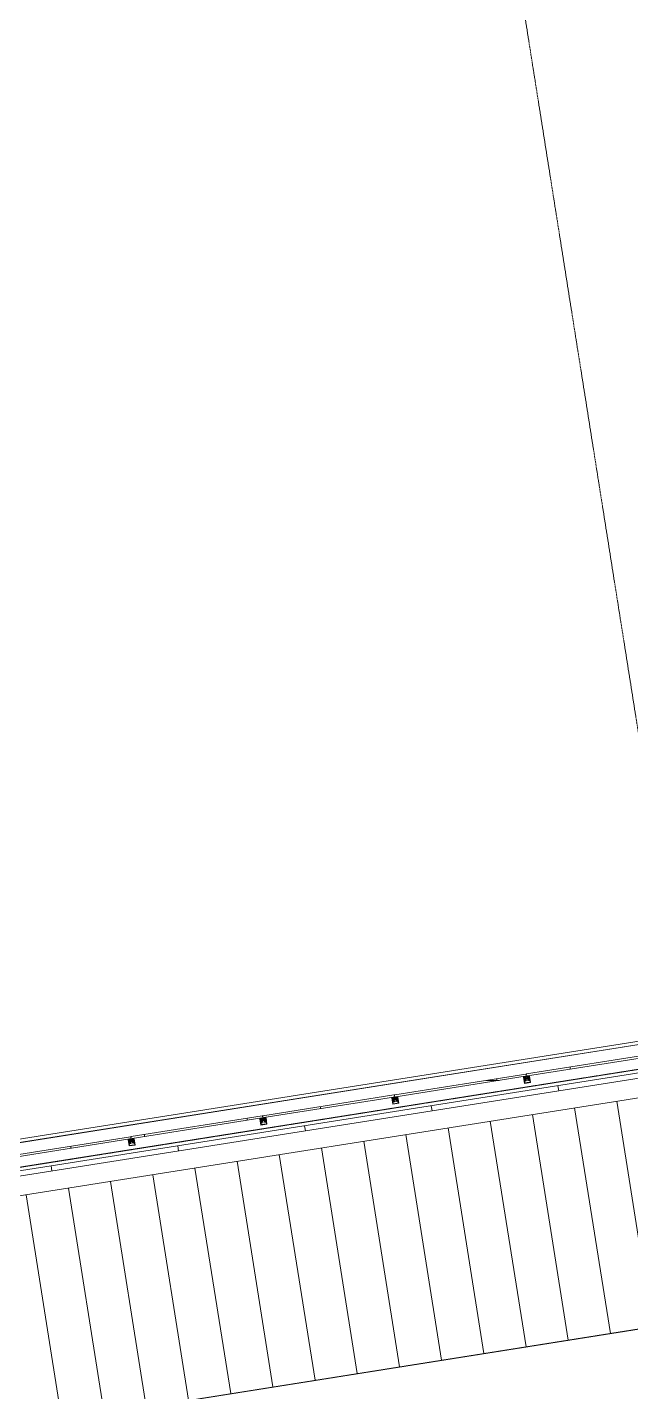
# Model space of a CAD drawing. Header units: millimetres. Extents: x -2355779 to -2216356, y 3874558 to 4068437.
# Drawn here: x -2241941 to -2237237, y 4009584 to 4020222 of the extents above; entities that cross this region are included whole.
import ezdxf

# ---------------------------------------------------------------- set-up
doc = ezdxf.new("R2010")
doc.units = ezdxf.units.MM
doc.linetypes.add('Grid Line', pattern=[21, 12, -3, 3, -3])
doc.linetypes.add('Overhead', pattern=[4, 2.5, -1.5])
for name, color, linetype, lineweight in [('A-CLNG', 13, 'Continuous', 5), ('A-DETL-GENF', 92, 'Continuous', 5), ('A-FLOR-OVHD', 1, 'Overhead', 13), ('A-GENM', 13, 'Continuous', 5), ('A-GLAZ-CURT', 52, 'Continuous', 5), ('A-GLAZ-CWMG', 51, 'Continuous', 5), ('A-ROOF', 132, 'Continuous', 5), ('A-ROOF-OTLN', 132, 'Continuous', 5), ('A-ROOF-PATT', 132, 'Continuous', 5), ('A-WALL-FNSH', 113, 'Continuous', 13), ('S-GRID', 1, 'Continuous', 5)]:
    doc.layers.add(name, color=color, linetype=linetype, lineweight=lineweight)
pattern_1 = [(270, (0, 0.5), (-15, -9e-16), [])]

# ---------------------------------------------------------------- blocks, each defined once
blk = doc.blocks.new('Generic Models 20 - Generic Models 13-2246191-GA - Part B 6m')
at = {"layer": 'A-GENM', "lineweight": 13}
for p, q in [((-2232251, 4012878), (-2247458, 4010470)), ((-2247424, 4010252), (-2232217, 4012661))]:
    blk.add_line(p, q, dxfattribs=at)
blk = doc.blocks.new('MulticellPanel_Polycarbonate_Danpal_1040w - Grey-2872306-GA - Part B 6m')
at = {"layer": 'A-GENM'}
h = blk.add_hatch(dxfattribs=at)
h.set_pattern_fill('FP_52', color=256, style=0, pattern_type=2)
h.set_pattern_definition(pattern_1)
h.paths.add_polyline_path([(-513, -1), (-514, 0), (-515, 1)])
h.paths.add_polyline_path([(519, -2), (517, -2), (519, -2)])
h.paths.add_polyline_path([(519, 8), (519, 9), (517, 16)])
for p, q in [((-520, 13), (-520, 9)), ((520, 9), (520, 13)), ((-519, -15), (-516, -15)), ((-515, -11), (-513, -6)), ((-513, -6), (-515, -6)), ((-513, -10), (-515, -11)), ((-514, -14), (-513, -10)), ((515, -6), (513, -6)), ((513, -6), (515, -11)), ((515, -11), (513, -10)), ((513, -10), (514, -14)), ((516, -15), (519, -15))]:
    blk.add_line(p, q, dxfattribs=at)
for centre, radius, start, end in [((-517, 13), 3, 105, 180), ((-520, 8), 1.2, 15, 89.9998), ((-520, 8), 1.2, 285.0002, 330.0001), ((517, 13), 3, 360, 75), ((520, 8), 1.2, 90.0002, 150.0001), ((520, 8), 1.2, 195, 239.9999), ((-520, -3), 1.2, 285.0002, 330.0001), ((-519, -14), 1.5, 180, 270), ((-520, -3), 1.2, 15, 59.9999), ((-516, -14), 1.5, 270, 333.1609), ((-511, -2), 2, 90, 158.7864), ((511, -2), 2, 21.2136, 76.2427), ((516, -14), 1.5, 206.8391, 270), ((520, -3), 1.2, 135.0001, 150.0001), ((520, -3), 1.2, 195, 239.9999), ((519, -14), 1.5, 270, 0)]:
    blk.add_arc(centre, radius, start, end, dxfattribs=at)
blk = doc.blocks.new('MulticellPanel_Polycarbonate_Danpal_1040w - Grey-V56-GA - Part B 6m')
at = {"layer": 'A-GENM'}
h = blk.add_hatch(dxfattribs=at)
h.set_pattern_fill('FP_52', color=256, style=0, pattern_type=2)
h.set_pattern_definition(pattern_1)
h.paths.add_polyline_path([(-513, -1), (-514, 0), (-515, 1)])
h.paths.add_polyline_path([(519, -2), (517, -2), (519, -2)])
h.paths.add_polyline_path([(519, 8), (519, 9), (519, 9)])
for p, q in [((-520, 13), (-520, 9)), ((520, 9), (520, 13)), ((-519, -15), (-516, -15)), ((-515, -11), (-513, -6)), ((-513, -6), (-515, -6)), ((-513, -10), (-515, -11)), ((-514, -14), (-513, -10)), ((515, -6), (513, -6)), ((513, -6), (515, -11)), ((515, -11), (513, -10)), ((513, -10), (514, -14)), ((516, -15), (519, -15))]:
    blk.add_line(p, q, dxfattribs=at)
for centre, radius, start, end in [((-517, 13), 3, 105, 180), ((-520, 8), 1.2, 15, 89.9998), ((-520, 8), 1.2, 285.0002, 330.0001), ((517, 13), 3, 360, 75), ((520, 8), 1.2, 90.0002, 150.0001), ((520, 8), 1.2, 195, 239.9999), ((-520, -3), 1.2, 285.0002, 330.0001), ((-519, -14), 1.5, 180, 270), ((-520, -3), 1.2, 15, 59.9999), ((-516, -14), 1.5, 270, 333.1609), ((-511, -2), 2, 90, 158.7864), ((511, -2), 2, 21.2136, 76.2427), ((516, -14), 1.5, 206.8391, 270), ((520, -3), 1.2, 135.0001, 150.0001), ((520, -3), 1.2, 195, 239.9999), ((519, -14), 1.5, 270, 0)]:
    blk.add_arc(centre, radius, start, end, dxfattribs=at)
blk = doc.blocks.new('MulticellPanel_Polycarbonate_Danpal_1040w - Grey-V71-GA - Part B 6m')
at = {"layer": 'A-GENM'}
h = blk.add_hatch(dxfattribs=at)
h.set_pattern_fill('FP_68', color=256, style=0, pattern_type=2)
h.set_pattern_definition([(81, (1586489.2, -4312767.3), (-790.15067, 125.14757), []), (171, (1586489.2, -4312767.3), (-125.14757, -790.15067), [])])
h.paths.add_polyline_path([(-515, -6), (-513, -1), (-519, -3)])
h.paths.add_polyline_path([(-520, -14), (-515, -11), (-515, -6), (-520, -4)])
h.paths.add_polyline_path([(-520, -2), (-513, -1), (-520, 7)])
h.paths.add_polyline_path([(-511, 0), (511, 0), (519, 8), (517, 16), (-517, 16), (-519, 8)])
h.paths.add_polyline_path([(515, -6), (519, -3), (513, -1)])
h.paths.add_polyline_path([(520, -14), (520, -4), (515, -6), (515, -11)])
h.paths.add_polyline_path([(513, -1), (520, -2), (520, 7)])
for p, q in [((-520, 13), (-520, 9)), ((-520, 7), (-520, -2)), ((517, 16), (-517, 16)), ((520, 9), (520, 13)), ((520, -2), (520, 7)), ((-520, -4), (-520, -14)), ((-519, -15), (-516, -15)), ((-515, -6), (-513, -1)), ((-515, -11), (-513, -6)), ((-513, -6), (-515, -6)), ((-513, -10), (-515, -11)), ((-514, -14), (-513, -10)), ((-511, 0), (511, 0)), ((513, -1), (515, -6)), ((515, -6), (513, -6)), ((513, -6), (515, -11)), ((515, -11), (513, -10)), ((513, -10), (514, -14)), ((516, -15), (519, -15)), ((520, -14), (520, -4))]:
    blk.add_line(p, q, dxfattribs=at)
for centre, radius, start, end in [((-517, 13), 3, 90, 180), ((-520, 8), 1.2, 270.0002, 89.9998), ((517, 13), 3, 360, 90), ((520, 8), 1.2, 90.0002, 269.9998), ((-520, -3), 1.2, 270.0002, 89.9998), ((-519, -14), 1.5, 180, 270), ((-516, -14), 1.5, 270, 333.1609), ((-511, -2), 2, 90, 158.7864), ((511, -2), 2, 21.2136, 90), ((516, -14), 1.5, 206.8391, 270), ((520, -3), 1.2, 90.0002, 269.9998), ((519, -14), 1.5, 270, 360)]:
    blk.add_arc(centre, radius, start, end, dxfattribs=at)
blk = doc.blocks.new('MulticellPanel_Polycarbonate_Danpal_1040w - Grey-V72-GA - Part B 6m')
at = {"layer": 'A-GENM'}
h = blk.add_hatch(dxfattribs=at)
h.set_pattern_fill('FP_69', color=256, style=0, pattern_type=2)
h.set_pattern_definition([(81, (1585449.2, -4312767.3), (-790.15067, 125.14757), []), (171, (1585449.2, -4312767.3), (-125.14757, -790.15067), [])])
h.paths.add_polyline_path([(-515, -6), (-513, -1), (-519, -3)])
h.paths.add_polyline_path([(-520, -14), (-515, -11), (-515, -6), (-520, -4)])
h.paths.add_polyline_path([(-520, -2), (-513, -1), (-520, 7)])
h.paths.add_polyline_path([(-511, 0), (511, 0), (519, 9), (517, 16), (-517, 16), (-519, 8)])
h.paths.add_polyline_path([(515, -6), (519, -3), (513, -1)])
h.paths.add_polyline_path([(520, -14), (520, -4), (515, -6), (515, -11)])
h.paths.add_polyline_path([(513, -1), (520, -2), (520, 7)])
for p, q in [((-520, 13), (-520, 9)), ((-520, 7), (-520, -2)), ((517, 16), (-517, 16)), ((520, 9), (520, 13)), ((520, -2), (520, 7)), ((-520, -4), (-520, -14)), ((-519, -15), (-516, -15)), ((-515, -6), (-513, -1)), ((-515, -11), (-513, -6)), ((-513, -6), (-515, -6)), ((-513, -10), (-515, -11)), ((-514, -14), (-513, -10)), ((-511, 0), (511, 0)), ((513, -1), (515, -6)), ((515, -6), (513, -6)), ((513, -6), (515, -11)), ((515, -11), (513, -10)), ((513, -10), (514, -14)), ((516, -15), (519, -15)), ((520, -14), (520, -4))]:
    blk.add_line(p, q, dxfattribs=at)
for centre, radius, start, end in [((-517, 13), 3, 90, 180), ((-520, 8), 1.2, 270.0002, 89.9998), ((517, 13), 3, 360, 90), ((520, 8), 1.2, 90.0002, 269.9998), ((-520, -3), 1.2, 270.0002, 89.9998), ((-519, -14), 1.5, 180, 270), ((-516, -14), 1.5, 270, 333.1609), ((-511, -2), 2, 90, 158.7864), ((511, -2), 2, 21.2136, 90), ((516, -14), 1.5, 206.8391, 270), ((520, -3), 1.2, 90.0002, 269.9998), ((519, -14), 1.5, 270, 360)]:
    blk.add_arc(centre, radius, start, end, dxfattribs=at)
blk = doc.blocks.new('MulticellPanel_Polycarbonate_Danpal_1040w - Grey-V73-GA - Part B 6m')
at = {"layer": 'A-GENM'}
h = blk.add_hatch(dxfattribs=at)
h.set_pattern_fill('FP_70', color=256, style=0, pattern_type=2)
h.set_pattern_definition([(81, (1584409.2, -4312767.3), (-790.15067, 125.14757), []), (171, (1584409.2, -4312767.3), (-125.14757, -790.15067), [])])
h.paths.add_polyline_path([(-515, -6), (-513, -1), (-519, -3)])
h.paths.add_polyline_path([(-520, -14), (-515, -11), (-515, -6), (-520, -4)])
h.paths.add_polyline_path([(-520, -2), (-513, -1), (-520, 7)])
h.paths.add_polyline_path([(-511, 0), (511, 0), (519, 8), (517, 16), (-517, 16), (-519, 8)])
h.paths.add_polyline_path([(515, -6), (519, -3), (513, -1)])
h.paths.add_polyline_path([(520, -14), (520, -4), (515, -6), (515, -11)])
h.paths.add_polyline_path([(513, -1), (520, -2), (520, 7)])
for p, q in [((-520, 13), (-520, 9)), ((-520, 7), (-520, -2)), ((517, 16), (-517, 16)), ((520, 9), (520, 13)), ((520, -2), (520, 7)), ((-520, -4), (-520, -14)), ((-519, -15), (-516, -15)), ((-515, -6), (-513, -1)), ((-515, -11), (-513, -6)), ((-513, -6), (-515, -6)), ((-513, -10), (-515, -11)), ((-514, -14), (-513, -10)), ((-511, 0), (511, 0)), ((513, -1), (515, -6)), ((515, -6), (513, -6)), ((513, -6), (515, -11)), ((515, -11), (513, -10)), ((513, -10), (514, -14)), ((516, -15), (519, -15)), ((520, -14), (520, -4))]:
    blk.add_line(p, q, dxfattribs=at)
for centre, radius, start, end in [((-517, 13), 3, 90, 180), ((-520, 8), 1.2, 270.0002, 89.9998), ((517, 13), 3, 360, 90), ((520, 8), 1.2, 90.0002, 269.9998), ((-520, -3), 1.2, 270.0002, 89.9998), ((-519, -14), 1.5, 180, 270), ((-516, -14), 1.5, 270, 333.1609), ((-511, -2), 2, 90, 158.7864), ((511, -2), 2, 21.2136, 90), ((516, -14), 1.5, 206.8391, 270), ((520, -3), 1.2, 90.0002, 269.9998), ((519, -14), 1.5, 270, 360)]:
    blk.add_arc(centre, radius, start, end, dxfattribs=at)
blk = doc.blocks.new('MulticellPanel_Polycarbonate_Danpal_1040w - Grey-V74-GA - Part B 6m')
at = {"layer": 'A-GENM'}
h = blk.add_hatch(dxfattribs=at)
h.set_pattern_fill('FP_71', color=256, style=0, pattern_type=2)
h.set_pattern_definition([(81, (1583369.2, -4312767.3), (-790.15067, 125.14757), []), (171, (1583369.2, -4312767.3), (-125.14757, -790.15067), [])])
h.paths.add_polyline_path([(-515, -6), (-513, -1), (-519, -3)])
h.paths.add_polyline_path([(-520, -14), (-515, -11), (-515, -6), (-520, -4)])
h.paths.add_polyline_path([(-520, -2), (-513, -1), (-520, 7)])
h.paths.add_polyline_path([(-511, 0), (511, 0), (519, 8), (517, 16), (-517, 16), (-519, 8)])
h.paths.add_polyline_path([(515, -6), (519, -3), (513, -1)])
h.paths.add_polyline_path([(520, -14), (520, -4), (515, -6), (515, -11)])
h.paths.add_polyline_path([(513, -1), (520, -2), (520, 7)])
for p, q in [((-520, 13), (-520, 9)), ((-520, 7), (-520, -2)), ((517, 16), (-517, 16)), ((520, 9), (520, 13)), ((520, -2), (520, 7)), ((-520, -4), (-520, -14)), ((-519, -15), (-516, -15)), ((-515, -6), (-513, -1)), ((-515, -11), (-513, -6)), ((-513, -6), (-515, -6)), ((-513, -10), (-515, -11)), ((-514, -14), (-513, -10)), ((-511, 0), (511, 0)), ((513, -1), (515, -6)), ((515, -6), (513, -6)), ((513, -6), (515, -11)), ((515, -11), (513, -10)), ((513, -10), (514, -14)), ((516, -15), (519, -15)), ((520, -14), (520, -4))]:
    blk.add_line(p, q, dxfattribs=at)
for centre, radius, start, end in [((-517, 13), 3, 90, 180), ((-520, 8), 1.2, 270.0002, 89.9998), ((517, 13), 3, 360, 90), ((520, 8), 1.2, 90.0002, 269.9998), ((-520, -3), 1.2, 270.0002, 89.9998), ((-519, -14), 1.5, 180, 270), ((-516, -14), 1.5, 270, 333.1609), ((-511, -2), 2, 90, 158.7864), ((511, -2), 2, 21.2136, 90), ((516, -14), 1.5, 206.8391, 270), ((520, -3), 1.2, 90.0002, 269.9998), ((519, -14), 1.5, 270, 360)]:
    blk.add_arc(centre, radius, start, end, dxfattribs=at)
blk = doc.blocks.new('MulticellPanel_Polycarbonate_Danpal_1040w - Grey-V75-GA - Part B 6m')
at = {"layer": 'A-GENM'}
h = blk.add_hatch(dxfattribs=at)
h.set_pattern_fill('FP_72', color=256, style=0, pattern_type=2)
h.set_pattern_definition([(81, (1582329.2, -4312767.3), (-790.15067, 125.14757), []), (171, (1582329.2, -4312767.3), (-125.14757, -790.15067), [])])
h.paths.add_polyline_path([(-515, -6), (-513, -1), (-519, -3)])
h.paths.add_polyline_path([(-520, -14), (-515, -11), (-515, -6), (-520, -4)])
h.paths.add_polyline_path([(-520, -2), (-513, -1), (-520, 7)])
h.paths.add_polyline_path([(-511, 0), (511, 0), (519, 8), (517, 16), (-517, 16), (-519, 8)])
h.paths.add_polyline_path([(515, -6), (519, -3), (513, -1)])
h.paths.add_polyline_path([(520, -14), (520, -4), (515, -6), (515, -11)])
h.paths.add_polyline_path([(513, -1), (520, -2), (520, 7)])
for p, q in [((-520, 13), (-520, 9)), ((-520, 7), (-520, -2)), ((517, 16), (-517, 16)), ((520, 9), (520, 13)), ((520, -2), (520, 7)), ((-520, -4), (-520, -14)), ((-519, -15), (-516, -15)), ((-515, -6), (-513, -1)), ((-515, -11), (-513, -6)), ((-513, -6), (-515, -6)), ((-513, -10), (-515, -11)), ((-514, -14), (-513, -10)), ((-511, 0), (511, 0)), ((513, -1), (515, -6)), ((515, -6), (513, -6)), ((513, -6), (515, -11)), ((515, -11), (513, -10)), ((513, -10), (514, -14)), ((516, -15), (519, -15)), ((520, -14), (520, -4))]:
    blk.add_line(p, q, dxfattribs=at)
for centre, radius, start, end in [((-517, 13), 3, 90, 180), ((-520, 8), 1.2, 270.0002, 89.9998), ((517, 13), 3, 360, 90), ((520, 8), 1.2, 90.0002, 269.9998), ((-520, -3), 1.2, 270.0002, 89.9998), ((-519, -14), 1.5, 180, 270), ((-516, -14), 1.5, 270, 333.1609), ((-511, -2), 2, 90, 158.7864), ((511, -2), 2, 21.2136, 90), ((516, -14), 1.5, 206.8391, 270), ((520, -3), 1.2, 90.0002, 269.9998), ((519, -14), 1.5, 270, 360)]:
    blk.add_arc(centre, radius, start, end, dxfattribs=at)
blk = doc.blocks.new('Rectangular Mullion - DPAEC50-1105308-GA - Part B 6m')
at = {"layer": 'A-DETL-GENF'}
for p, q in [((24, 54), (-24, 54)), ((-24, 54), (-24, 5)), ((-23, 3), (-18, 3)), ((-22, 7), (-22, 34)), ((-21, 43), (-21, 50)), ((-21, 35), (-18, 35)), ((-17, 7), (-21, 6)), ((-20, 51), (-1, 51)), ((-20, 41), (-20, 43)), ((-15, 18), (-20, 9)), ((-20, 9), (-15, 17)), ((-20, 9), (-20, 7)), ((-20, 8), (-20, 9)), ((-14, 8), (-20, 8)), ((-20, 7), (-14, 7)), ((-17, 40), (-19, 40)), ((-10, 37), (-18, 37)), ((-18, 35), (-18, 22)), ((-16, 22), (-17, 35)), ((-17, 35), (-9, 35)), ((-9, 20), (-14, 20)), ((-14, 19), (-10, 19)), ((-9, 9), (-13, 8)), ((-13, 7), (-7, 9)), ((-8, 2), (-12, 1)), ((-12, 1), (-9, 1)), ((-8, 37), (-9, 37)), ((9, 34), (-9, 34)), ((-9, 34), (-8, 34)), ((-7, 9), (-9, 5)), ((-9, 4), (-7, 4)), ((-8, 36), (-8, 37)), ((-8, 34), (-8, 22)), ((-8, 5), (-6, 10)), ((-6, 10), (-8, 9)), ((-8, 2), (-6, 5)), ((-6, 5), (-8, 5)), ((-7, 4), (-8, 2)), ((-7, 22), (-7, 34)), ((-7, 34), (7, 34)), ((-4, 23), (3, 23)), ((3, 23), (-4, 23)), ((-1, 51), (0, 52)), ((0, 52), (1, 51)), ((1, 51), (20, 51)), ((8, 9), (6, 10)), ((6, 10), (8, 5)), ((8, 5), (6, 5)), ((6, 5), (8, 2)), ((7, 34), (7, 22)), ((9, 5), (7, 9)), ((7, 9), (13, 7)), ((8, 2), (7, 4)), ((7, 4), (9, 4)), ((9, 37), (8, 37)), ((8, 37), (8, 36)), ((8, 22), (8, 34)), ((8, 34), (9, 34)), ((12, 1), (8, 2)), ((9, 35), (17, 35)), ((14, 20), (9, 20)), ((13, 8), (9, 9)), ((9, 1), (12, 1)), ((18, 37), (10, 37)), ((10, 19), (14, 19)), ((20, 8), (14, 8)), ((14, 7), (20, 7)), ((20, 9), (15, 18)), ((15, 17), (20, 9)), ((17, 35), (16, 22)), ((19, 40), (17, 40)), ((21, 6), (17, 7)), ((18, 22), (18, 35)), ((18, 35), (21, 35)), ((18, 3), (23, 3)), ((20, 43), (20, 41)), ((20, 7), (20, 9)), ((20, 9), (20, 8)), ((21, 50), (21, 43)), ((22, 34), (22, 7)), ((24, 5), (24, 54))]:
    blk.add_line(p, q, dxfattribs=at)
for centre, radius, start, end in [((-23, 5), 1, 180, 270), ((-21, 39), 2.1, 75, 15), ((-21, 34), 1, 90, 180), ((-21, 7), 1, 180, 275), ((-20, 50), 1.2, 90, 180), ((-21, 39), 3.7, 75, 100.9055), ((-21, 39), 3.7, 325.4192, 15), ((-9, 28), 6, 90, 178.5709), ((137, 25), 152, 178.5709, 182.4896), ((137, 25), 152, 182.9076, 186.319), ((-9, 28), 5.2, 90, 178.5709), ((137, 25), 151, 178.5709, 181.8369), ((137, 25), 151, 182.064, 186.2791), ((137, 25), 152, 186.7358, 188.8939), ((137, 25), 151, 186.7315, 189.0318), ((-12, 2), 0.975, 188.8939, 275.24), ((-10, 38), 0.706, 289.0493, 354.5477), ((-4, 17), 6.58, 156.7371, 181.8449), ((16, 17), 26.5, 181.8449, 197.5886), ((-9, 36), 1, 270, 360), ((-4, 17), 5.98, 90, 181.8449), ((-4, 17), 6.58, 131.8412, 150.9148), ((16, 17), 25.9, 181.8449, 197.6717), ((-9, 4), 0.4, 157.1611, 284), ((-9, 2), 0.963, 275.24, 334.4387), ((-4, 17), 6.58, 90, 125.1634), ((3, 17), 5.98, 358.1551, 90), ((3, 17), 6.58, 54.8366, 90), ((9, 36), 1, 180, 270), ((3, 17), 6.58, 29.0852, 48.1588), ((-16, 17), 25.9, 342.3283, 358.1551), ((9, 2), 0.963, 205.5613, 264.76), ((10, 38), 0.706, 185.4523, 250.9507), ((9, 28), 6, 1.4287, 89.9792), ((9, 28), 5.2, 1.4291, 90), ((-16, 17), 26.5, 342.4114, 358.1551), ((9, 4), 0.4, 256, 22.8389), ((3, 17), 6.58, 358.1551, 23.2629), ((-137, 25), 151, 350.9682, 353.2685), ((12, 2), 0.975, 264.76, 351.1061), ((-137, 25), 151, 353.7209, 357.936), ((-137, 25), 152, 351.1061, 353.2642), ((-137, 25), 151, 358.1631, 1.4291), ((-137, 25), 152, 353.681, 357.0924), ((-137, 25), 152, 357.5109, 1.4287), ((21, 39), 3.7, 165, 214.5808), ((21, 39), 2.1, 165, 105), ((20, 50), 1.2, 360, 90), ((21, 39), 3.7, 79.0945, 105), ((21, 34), 1, 360, 90), ((21, 7), 1, 265, 360), ((23, 5), 1, 270, 360)]:
    blk.add_arc(centre, radius, start, end, dxfattribs=at)
for points, knots in [([(-18, 22), (-18, 22), (-18, 21), (-17, 21), (-17, 21), (-17, 21), (-17, 22), (-16, 22), (-16, 22), (-16, 22), (-16, 22)], [0, 0, 0, 0, 0.125, 0.25, 0.5, 0.625, 0.75, 0.875, 0.9375, 1, 1, 1, 1]), ([(-18, 3), (-18, 3), (-18, 4), (-18, 4), (-17, 4), (-17, 4), (-17, 4), (-17, 4), (-17, 5), (-17, 5), (-17, 5), (-17, 5), (-16, 6), (-16, 6), (-16, 6), (-16, 6), (-16, 6), (-17, 7), (-17, 7), (-17, 7), (-17, 7)], [0, 0, 0, 0, 0.083333, 0.166667, 0.208333, 0.25, 0.333333, 0.375, 0.416667, 0.458333, 0.5, 0.583333, 0.666667, 0.729167, 0.791667, 0.84375, 0.885417, 0.927083, 0.96875, 1, 1, 1, 1]), ([(16, 22), (16, 22), (16, 22), (16, 22), (17, 22), (17, 22), (17, 21), (18, 21), (18, 22)], [0, 0, 0, 0, 0.0625, 0.125, 0.1875, 0.3125, 0.4375, 1, 1, 1, 1]), ([(17, 7), (17, 7), (17, 7), (17, 7), (16, 6), (16, 6), (16, 6), (16, 6), (16, 6), (17, 5), (17, 5), (17, 4), (18, 3), (18, 3)], [0, 0, 0, 0, 0.03125, 0.072917, 0.114583, 0.15625, 0.208333, 0.270833, 0.333333, 0.416667, 0.583333, 0.75, 1, 1, 1, 1])]:
    blk.add_open_spline(points, degree=3, knots=knots, dxfattribs=at)
blk = doc.blocks.new('Rectangular Mullion - Mullion_FramedFacade_Danpal_DPAEC50-2873209-GA - Part B 6m')
at = {"layer": 'A-GLAZ-CWMG'}
for p, q in [((-18, 3), (-23, 3)), ((-20, 9), (-22, 9)), ((-21, 6), (-17, 7)), ((-20, 7), (-20, 9)), ((-14, 7), (-20, 7)), ((-9, 1), (-12, 1)), ((-8, 9), (-6, 10)), ((-6, 10), (-8, 5)), ((-8, 5), (-6, 5)), ((-6, 5), (-8, 2)), ((3, 23), (-4, 23)), ((8, 5), (6, 10)), ((6, 10), (8, 9)), ((8, 2), (6, 5)), ((6, 5), (8, 5)), ((12, 1), (9, 1)), ((20, 7), (14, 7)), ((17, 7), (21, 6)), ((23, 3), (18, 3)), ((22, 9), (20, 9)), ((20, 9), (20, 7))]:
    blk.add_line(p, q, dxfattribs=at)
for centre, radius, start, end in [((-23, 5), 1, 180, 270), ((-21, 7), 1, 227.5, 275), ((137, 25), 152, 186.7358, 188.8939), ((-12, 2), 0.975, 188.8939, 275.24), ((-4, 17), 5.98, 90, 181.8449), ((16, 17), 25.9, 181.8449, 197.6717), ((-9, 2), 0.963, 275.24, 334.4387), ((3, 17), 5.98, 358.1551, 90), ((-16, 17), 25.9, 342.3283, 358.1551), ((9, 2), 0.963, 205.5613, 264.76), ((12, 2), 0.975, 264.76, 351.1061), ((-137, 25), 152, 351.1061, 353.2642), ((21, 7), 1, 265, 360), ((23, 5), 1, 270, 0)]:
    blk.add_arc(centre, radius, start, end, dxfattribs=at)
for points, knots in [([(-17, 7), (-17, 7), (-17, 7), (-17, 7), (-16, 6), (-16, 6), (-16, 6), (-16, 6), (-16, 6), (-17, 5), (-17, 5), (-17, 5), (-17, 5), (-17, 4), (-17, 4), (-17, 4), (-17, 4), (-18, 4), (-18, 4), (-18, 3), (-18, 3)], [-1, -1, -1, -1, -0.96875, -0.927083, -0.885417, -0.84375, -0.791667, -0.729167, -0.666667, -0.583333, -0.5, -0.458333, -0.416667, -0.375, -0.333333, -0.25, -0.208333, -0.166667, -0.083333, 0, 0, 0, 0]), ([(18, 3), (18, 3), (17, 4), (17, 5), (17, 5), (16, 6), (16, 6), (16, 6), (16, 6), (16, 6), (17, 7), (17, 7), (17, 7), (17, 7)], [-1, -1, -1, -1, -0.75, -0.583333, -0.416667, -0.333333, -0.270833, -0.208333, -0.15625, -0.114583, -0.072917, -0.03125, 0, 0, 0, 0])]:
    blk.add_open_spline(points, degree=3, knots=knots, dxfattribs=at)
blk = doc.blocks.new('Area 51 Ceiling - External FC - Area 51 Ceiling - External FC-2924300-GA - Part B 6m')
at = {"layer": 'A-CLNG'}
blk.add_line((-2230824, 4011077), (-2277467, 4003689), dxfattribs=at)

msp = doc.modelspace()

# ---------------------------------------------------------------- hatches: boundary and pattern name
at = {"layer": 'A-ROOF-PATT'}
h = msp.add_hatch(dxfattribs=at)
h.set_pattern_fill('FP_1', color=256, style=0, pattern_type=2)
h.set_pattern_definition([(279, (-1462938.37, -496529.1), (328.900217, 52.092677), [])])
h.paths.add_polyline_path([(-2315000.3, 3995600.9), (-2315000.3, 3997735.7), (-2298694, 4000333.7), (-2287507.4, 3996890.6), (-2276664.1, 3998618.2), (-2277467.6, 4003690.7), (-2230824.1, 4011078.5), (-2230824.1, 4012946.5), (-2232226.8, 4012724.4), (-2232216.8, 4012661.2), (-2267213.3, 4007118), (-2267230.8, 4007180.1), (-2297808.2, 4002336.9), (-2297798.3, 4002273.7), (-2299705.2, 4001971.6), (-2299716.1, 4002034.7), (-2317931, 3999149.6), (-2316841.4, 3995992.2), (-2315476.4, 3995702.1)])
h.paths.add_polyline_path([(-2295367.1, 4001448.7), (-2295519.4, 4001905), (-2295363.2, 4001929.8), (-2295365.5, 4001649.7)])

# ---------------------------------------------------------------- linework, layer by layer
at = {"layer": 'A-FLOR-OVHD'}
msp.add_line((-2319737.4, 3999020.5), (-2231934.5, 4012927.6), dxfattribs=at)
at = {"layer": 'A-ROOF'}
msp.add_line((-2277467.6, 4003690.7), (-2230824.1, 4011078.5), dxfattribs=at)
at = {"layer": 'A-ROOF-OTLN'}
for p, q in [((-2236810.6, 4012375.3), (-2247171.5, 4010734.2)), ((-2247167.5, 4010709), (-2236806.6, 4012350)), ((-2247167.2, 4010707.3), (-2236806.3, 4012348.3))]:
    msp.add_line(p, q, dxfattribs=at)
at = {"layer": 'A-WALL-FNSH', "color": 250, "lineweight": 5}
for p, q in [((-2232246.7, 4012850.3), (-2241755.1, 4011344.3)), ((-2239773.4, 4011617.6), (-2232240.5, 4012810.8)), ((-2237804.3, 4011970), (-2237798.1, 4011930.5)), ((-2238792, 4011813.6), (-2238785.7, 4011774.1)), ((-2246687.2, 4010522.5), (-2239773.4, 4011617.6)), ((-2239779.7, 4011657.1), (-2239773.4, 4011617.6)), ((-2240767.4, 4011500.7), (-2240761.1, 4011461.2)), ((-2241755.1, 4011344.3), (-2250644.2, 4009936.3)), ((-2241755.1, 4011344.3), (-2241748.8, 4011304.7))]:
    msp.add_line(p, q, dxfattribs=at)
at = {"layer": 'S-GRID', "linetype": 'Grid Line'}
for p, q in [((-2235781.9, 4005912.8), (-2245415, 4066731.5)), ((-2319776.9, 3999014.2), (-2220382.6, 4014757.3))]:
    msp.add_line(p, q, dxfattribs=at)

# ---------------------------------------------------------------- block references
at = {"layer": 'A-CLNG'}
msp.add_blockref('Area 51 Ceiling - External FC - Area 51 Ceiling - External FC-2924300-GA - Part B 6m', (0, 0), dxfattribs=at)
at = {"layer": 'A-GENM'}
msp.add_blockref('Generic Models 20 - Generic Models 13-2246191-GA - Part B 6m', (0, 0), dxfattribs=at)
at = {"layer": 'A-GENM', "rotation": 9.000328388111924}
for name, p in [('MulticellPanel_Polycarbonate_Danpal_1040w - Grey-V75-GA - Part B 6m', (-2237536.5, 4012126.3)), ('MulticellPanel_Polycarbonate_Danpal_1040w - Grey-V74-GA - Part B 6m', (-2238563.7, 4011963.6)), ('MulticellPanel_Polycarbonate_Danpal_1040w - Grey-V73-GA - Part B 6m', (-2239590.9, 4011800.9)), ('MulticellPanel_Polycarbonate_Danpal_1040w - Grey-V72-GA - Part B 6m', (-2240618.1, 4011638.2)), ('MulticellPanel_Polycarbonate_Danpal_1040w - Grey-V71-GA - Part B 6m', (-2241645.3, 4011475.5))]:
    msp.add_blockref(name, p, dxfattribs=at)
at = {"layer": 'A-GLAZ-CURT', "rotation": 9.000328388111924}
for name, p in [('MulticellPanel_Polycarbonate_Danpal_1040w - Grey-2872306-GA - Part B 6m', (-2237536.5, 4012126.3)), ('MulticellPanel_Polycarbonate_Danpal_1040w - Grey-2872306-GA - Part B 6m', (-2238563.7, 4011963.6)), ('MulticellPanel_Polycarbonate_Danpal_1040w - Grey-2872306-GA - Part B 6m', (-2239590.9, 4011800.9)), ('MulticellPanel_Polycarbonate_Danpal_1040w - Grey-V56-GA - Part B 6m', (-2240618.1, 4011638.2)), ('MulticellPanel_Polycarbonate_Danpal_1040w - Grey-2872306-GA - Part B 6m', (-2241645.3, 4011475.5))]:
    msp.add_blockref(name, p, dxfattribs=at)
at = {"layer": 'A-GLAZ-CWMG', "extrusion": (0, 0, -1), "rotation": 170.9996716118881}
for name, p in [('Rectangular Mullion - DPAEC50-1105308-GA - Part B 6m', (2238050.1, 4012045)), ('Rectangular Mullion - Mullion_FramedFacade_Danpal_DPAEC50-2873209-GA - Part B 6m', (2238050.1, 4012045)), ('Rectangular Mullion - DPAEC50-1105308-GA - Part B 6m', (2239077.3, 4011882.3)), ('Rectangular Mullion - Mullion_FramedFacade_Danpal_DPAEC50-2873209-GA - Part B 6m', (2239077.3, 4011882.3)), ('Rectangular Mullion - DPAEC50-1105308-GA - Part B 6m', (2240104.5, 4011719.6)), ('Rectangular Mullion - Mullion_FramedFacade_Danpal_DPAEC50-2873209-GA - Part B 6m', (2240104.5, 4011719.6)), ('Rectangular Mullion - DPAEC50-1105308-GA - Part B 6m', (2241131.7, 4011556.9)), ('Rectangular Mullion - Mullion_FramedFacade_Danpal_DPAEC50-2873209-GA - Part B 6m', (2241131.7, 4011556.9))]:
    msp.add_blockref(name, p, dxfattribs=at)

doc.saveas('drawing.dxf')
